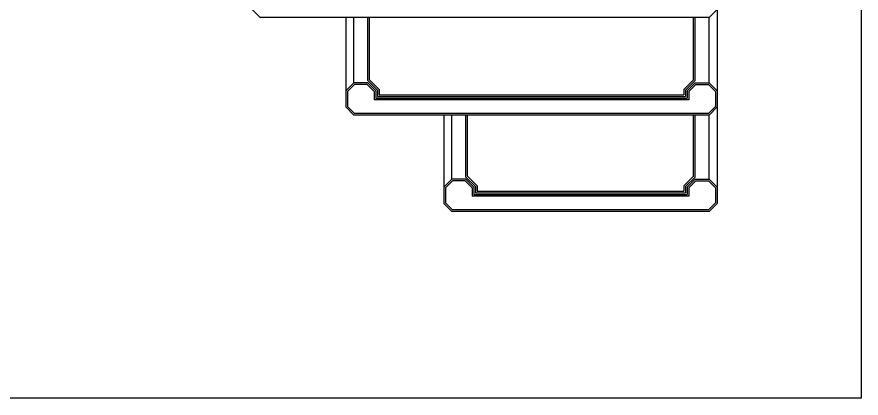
# Model space of a CAD drawing. Header units: inches. Extents: x 619 to 14864, y 611 to 3754.
# Drawn here: x 6291 to 7341, y 611 to 1085 of the extents above; entities that cross this region are included whole.
import ezdxf

# ---------------------------------------------------------------- set-up
doc = ezdxf.new("R2010")
doc.units = ezdxf.units.IN
doc.header["$MEASUREMENT"] = 0
doc.layers.add('E-F-TERR', color=4, linetype='CONTINUOUS')
doc.layers.add('Frame', color=10, linetype='CONTINUOUS')

msp = doc.modelspace()

# ---------------------------------------------------------------- linework, layer by layer
at = {"layer": 'E-F-TERR'}
for p, q in [((7162.2, 1214), (7162.2, 988.5)), ((6584.2, 1093.7), (6594.1, 1083.8)), ((7152.3, 1084.2), (7162.2, 1094.1)), ((7162.2, 1094.1), (7152.3, 1084.2)), ((7152.3, 1084.2), (6593.8, 1084.2)), ((6700.2, 1084.2), (6700.2, 988.5)), ((6710.2, 1002.9), (6710.2, 1084.2)), ((6727.5, 1005.8), (6727.5, 1084.1)), ((6729.5, 1006.6), (6729.5, 1084.1)), ((7132.9, 1006.6), (7132.9, 1084.2)), ((7134.9, 1005.8), (7134.9, 1084.2)), ((7152.2, 1002.9), (7152.2, 1084.2)), ((6710.2, 1002.9), (6700.2, 992.9)), ((6711, 1000.9), (6702.2, 992.1)), ((6727.5, 1002.9), (6710.2, 1002.9)), ((6726.7, 1000.9), (6711, 1000.9)), ((6735.5, 992.1), (6726.7, 1000.9)), ((6739.5, 993.8), (6727.5, 1005.8)), ((6737.5, 992.9), (6727.5, 1002.9)), ((6741.5, 994.6), (6729.5, 1006.6)), ((7120.9, 994.6), (7132.9, 1006.6)), ((7122.9, 993.8), (7134.9, 1005.8)), ((7124.9, 992.9), (7134.9, 1002.9)), ((7126.9, 992.1), (7135.7, 1000.9)), ((7134.9, 1002.9), (7152.2, 1002.9)), ((7135.7, 1000.9), (7151.4, 1000.9)), ((7151.4, 1000.9), (7160.2, 992.1)), ((7152.2, 1002.9), (7162.2, 992.9)), ((6700.2, 992.9), (6700.2, 972.9)), ((6700.2, 992.9), (6700.2, 972.9)), ((6702.2, 992.1), (6702.2, 973.7)), ((6735.5, 992.1), (6735.5, 982)), ((6737.5, 992.9), (6737.5, 983.9)), ((6739.5, 993.8), (6739.5, 985.9)), ((6741.5, 994.6), (6741.5, 987.9)), ((6741.5, 987.9), (7120.9, 987.9)), ((7120.9, 994.6), (7120.9, 987.9)), ((7122.9, 993.8), (7122.9, 985.9)), ((7124.9, 992.9), (7124.9, 983.9)), ((7126.9, 992.1), (7126.9, 982)), ((7160.2, 992.1), (7160.2, 973.7)), ((7162.2, 992.9), (7162.2, 972.9)), ((7162.2, 992.9), (7162.2, 972.9)), ((7126.9, 982), (6735.5, 982)), ((6737.5, 983.9), (7124.9, 983.9)), ((6739.5, 985.9), (7122.9, 985.9)), ((7162.2, 983.4), (7162.2, 972.9)), ((6700.2, 972.9), (6710.1, 962.9)), ((6702.2, 973.7), (6711, 964.9)), ((7160.2, 973.7), (7151.5, 964.9)), ((7162.2, 972.9), (7152.3, 962.9)), ((7152.3, 962.9), (7162.2, 972.9)), ((7162.2, 974.2), (7162.2, 868.6)), ((7152.3, 962.9), (6710.1, 962.9)), ((7151.5, 964.9), (6711, 964.9)), ((6822.2, 962.9), (6822.2, 868.6)), ((6832.2, 883), (6832.2, 962.9)), ((6849.5, 885.8), (6849.5, 962.9)), ((6851.5, 886.7), (6851.5, 962.9)), ((7132.9, 886.7), (7132.9, 962.9)), ((7134.9, 885.8), (7134.9, 962.9)), ((7152.2, 883), (7152.2, 962.9)), ((6832.2, 883), (6822.2, 873)), ((6849.5, 883), (6832.2, 883)), ((6861.5, 873.8), (6849.5, 885.8)), ((6859.5, 873), (6849.5, 883)), ((6863.5, 874.7), (6851.5, 886.7)), ((7120.9, 874.7), (7132.9, 886.7)), ((7122.9, 873.8), (7134.9, 885.8)), ((7124.9, 873), (7134.9, 883)), ((7134.9, 883), (7152.2, 883)), ((7152.2, 883), (7162.2, 873)), ((6822.2, 872.9), (6822.2, 852.9)), ((6822.2, 872.9), (6822.2, 852.9)), ((6833, 881), (6824.2, 872.2)), ((6824.2, 872.2), (6824.2, 853.8)), ((6848.7, 881), (6833, 881)), ((6857.5, 872.2), (6848.7, 881)), ((6857.5, 872.2), (6857.5, 862)), ((6859.5, 873), (6859.5, 864)), ((6861.5, 873.8), (6861.5, 866)), ((6863.5, 874.7), (6863.5, 868)), ((7120.9, 874.7), (7120.9, 868)), ((7122.9, 873.8), (7122.9, 866)), ((7124.9, 873), (7124.9, 864)), ((7126.9, 872.2), (7135.7, 881)), ((7126.9, 872.2), (7126.9, 862)), ((7135.7, 881), (7151.4, 881)), ((7151.4, 881), (7160.2, 872.2)), ((7160.2, 872.2), (7160.2, 853.8)), ((7162.2, 872.9), (7162.2, 852.9)), ((7162.2, 872.9), (7162.2, 852.9)), ((6822.2, 863.4), (6822.2, 852.9)), ((7126.9, 862), (6857.5, 862)), ((6859.5, 864), (7124.9, 864)), ((6861.5, 866), (7122.9, 866)), ((6863.5, 868), (7120.9, 868)), ((7162.2, 863.4), (7162.2, 852.9)), ((6822.2, 852.9), (6832.1, 843)), ((6832.1, 843), (6822.2, 852.9)), ((6824.2, 853.8), (6833, 845)), ((7160.2, 853.8), (7151.5, 845)), ((7162.2, 852.9), (7152.3, 843)), ((7152.3, 843), (7162.2, 852.9)), ((7152.3, 843), (6832.1, 843)), ((7151.5, 845), (6833, 845))]:
    msp.add_line(p, q, dxfattribs=at)
at = {"layer": 'Frame', "lineweight": -3}
msp.add_lwpolyline([(4397.2, 3753.9), (7341.3, 3753.9), (7341.3, 610.7), (4397.2, 610.7)], close=True, dxfattribs=at)

doc.saveas('drawing.dxf')
